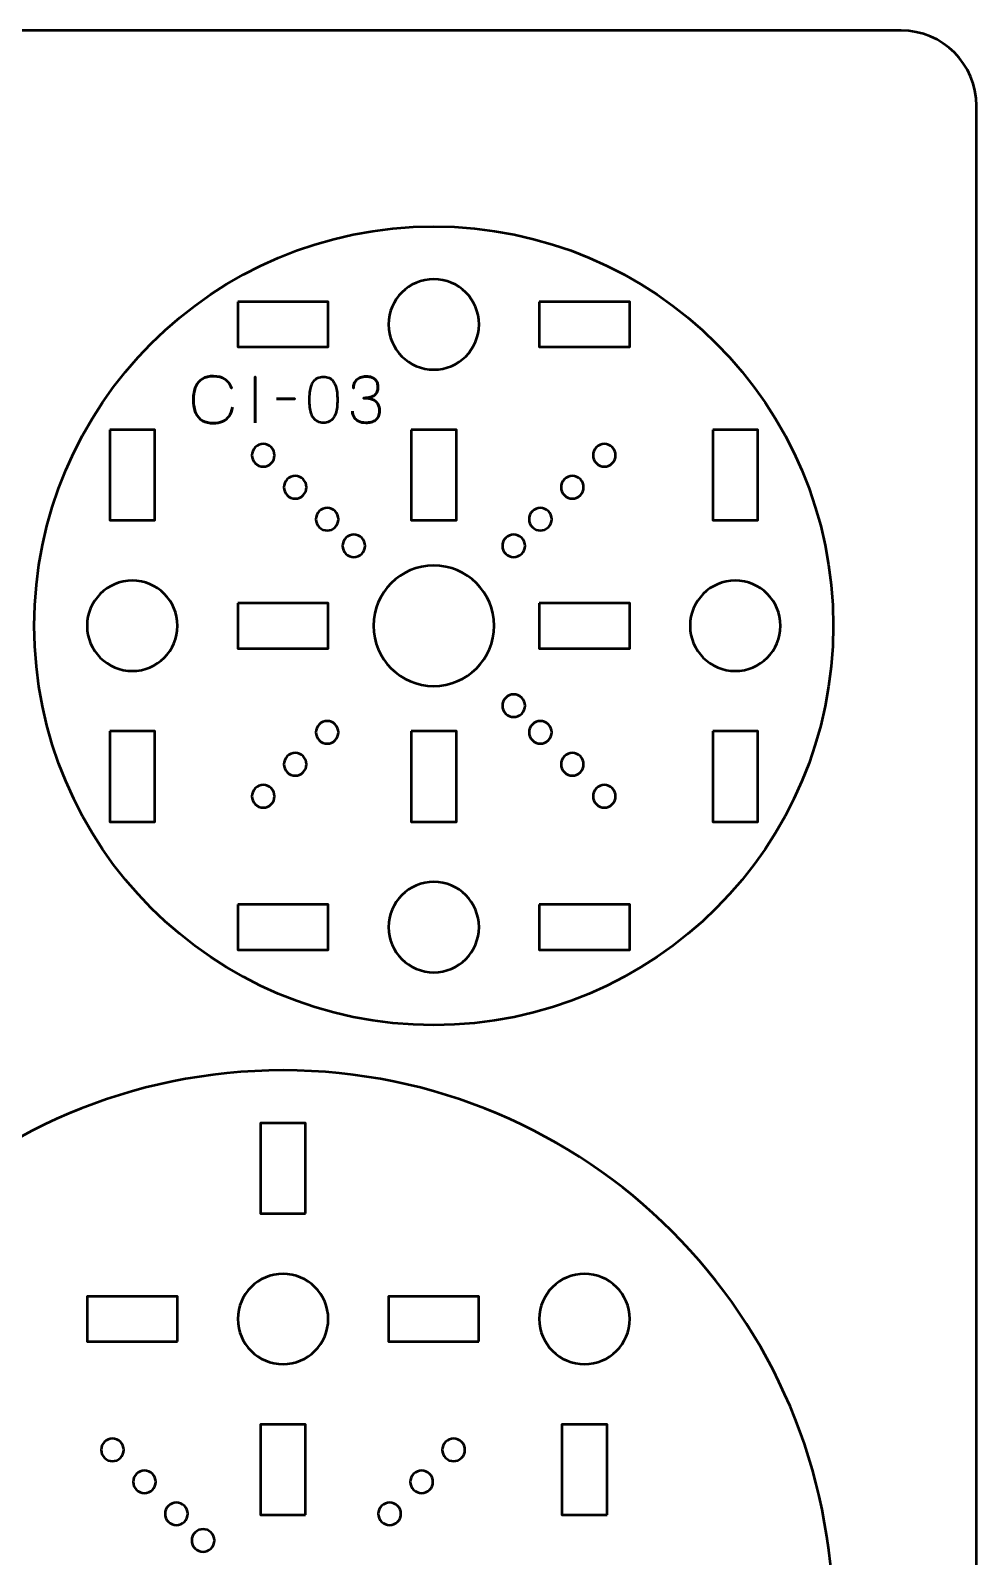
# Model space of a CAD drawing. Header units: centimetres. Extents: x -55.7 to 42.9, y -35.5 to -4.3.
# Drawn here: x 19.63 to 25.9, y -14.48 to -4.35 of the extents above; entities that cross this region are included whole.
import ezdxf

# ---------------------------------------------------------------- set-up
doc = ezdxf.new("R2010")
doc.units = ezdxf.units.CM
doc.header["$MEASUREMENT"] = 0
doc.layers.add('Layer 1', color=7, linetype='Continuous')

msp = doc.modelspace()

# ---------------------------------------------------------------- linework, layer by layer
at = {"layer": 'Layer 1', "color": 2, "lineweight": 53}
msp.add_ellipse((22.3, -8.3), major_axis=(0, 2.65), ratio=1, dxfattribs=at)
at = {"layer": 'Layer 1', "color": 22, "lineweight": 53}
msp.add_open_spline([(11.09997, -24.8499), (11.09997, -24.8499), (11.09997, -4.84994), (11.09997, -4.84994), (11.09997, -4.84994), (11.09997, -4.57297), (11.32306, -4.34998), (11.60006, -4.34998), (11.60006, -4.34998), (11.60006, -4.34998), (25.39993, -4.34998), (25.39993, -4.34998), (25.39993, -4.34998), (25.67707, -4.34998), (25.90003, -4.57297), (25.90003, -4.84994), (25.90003, -4.84994), (25.90003, -4.84994), (25.90003, -24.8499), (25.90003, -24.8499), (25.90003, -24.8499), (25.90003, -25.1269), (25.67707, -25.34999), (25.39993, -25.34999), (25.39993, -25.34999), (25.39993, -25.34999), (11.60006, -25.34999), (11.60006, -25.34999), (11.60006, -25.34999), (11.32306, -25.34999), (11.09997, -25.1269), (11.09997, -24.8499)], degree=3, knots=[0, 0, 0, 0, 0.125, 0.125, 0.125, 0.125, 0.25, 0.25, 0.25, 0.25, 0.375, 0.375, 0.375, 0.375, 0.5, 0.5, 0.5, 0.5, 0.625, 0.625, 0.625, 0.625, 0.75, 0.75, 0.75, 0.75, 0.875, 0.875, 0.875, 0.875, 1, 1, 1, 1], dxfattribs=at)
at = {"layer": 'Layer 1', "lineweight": 53}
for points in [[(22.60003, -6.3), (22.60003, -6.46563), (22.46569, -6.60001), (22.30004, -6.60001), (22.30004, -6.60001), (22.13441, -6.60001), (22.00003, -6.46563), (22.00003, -6.3), (22.00003, -6.3), (22.00003, -6.13423), (22.13441, -6), (22.30004, -6), (22.30004, -6), (22.46569, -6), (22.60003, -6.13423), (22.60003, -6.3)], [(21.00001, -6.14993), (21.00001, -6.14993), (21.60002, -6.14993), (21.60002, -6.14993), (21.60002, -6.14993), (21.60002, -6.14993), (21.60002, -6.44993), (21.60002, -6.44993), (21.60002, -6.44993), (21.60002, -6.44993), (21.00001, -6.44993), (21.00001, -6.44993), (21.00001, -6.44993), (21.00001, -6.44993), (21.00001, -6.14993), (21.00001, -6.14993)], [(23.00008, -6.14993), (23.00008, -6.14993), (23.60008, -6.14993), (23.60008, -6.14993), (23.60008, -6.14993), (23.60008, -6.14993), (23.60008, -6.44993), (23.60008, -6.44993), (23.60008, -6.44993), (23.60008, -6.44993), (23.00008, -6.44993), (23.00008, -6.44993), (23.00008, -6.44993), (23.00008, -6.44993), (23.00008, -6.14993), (23.00008, -6.14993)], [(20.15003, -6.99991), (20.15003, -6.99991), (20.45003, -6.99991), (20.45003, -6.99991), (20.45003, -6.99991), (20.45003, -6.99991), (20.45003, -7.59992), (20.45003, -7.59992), (20.45003, -7.59992), (20.45003, -7.59992), (20.15003, -7.59992), (20.15003, -7.59992), (20.15003, -7.59992), (20.15003, -7.59992), (20.15003, -6.99991), (20.15003, -6.99991)], [(22.14996, -6.99991), (22.14996, -6.99991), (22.44996, -6.99991), (22.44996, -6.99991), (22.44996, -6.99991), (22.44996, -6.99991), (22.44996, -7.59992), (22.44996, -7.59992), (22.44996, -7.59992), (22.44996, -7.59992), (22.14996, -7.59992), (22.14996, -7.59992), (22.14996, -7.59992), (22.14996, -7.59992), (22.14996, -6.99991), (22.14996, -6.99991)], [(24.15006, -6.99991), (24.15006, -6.99991), (24.45007, -6.99991), (24.45007, -6.99991), (24.45007, -6.99991), (24.45007, -6.99991), (24.45007, -7.59992), (24.45007, -7.59992), (24.45007, -7.59992), (24.45007, -7.59992), (24.15006, -7.59992), (24.15006, -7.59992), (24.15006, -7.59992), (24.15006, -7.59992), (24.15006, -6.99991), (24.15006, -6.99991)], [(22.70004, -8.29994), (22.70004, -8.52082), (22.52092, -8.69994), (22.30004, -8.69994), (22.30004, -8.69994), (22.0792, -8.69994), (21.90002, -8.52082), (21.90002, -8.29994), (21.90002, -8.29994), (21.90002, -8.0791), (22.0792, -7.89992), (22.30004, -7.89992), (22.30004, -7.89992), (22.52092, -7.89992), (22.70004, -8.0791), (22.70004, -8.29994)], [(20.60011, -8.29994), (20.60011, -8.46559), (20.46573, -8.59993), (20.3001, -8.59993), (20.3001, -8.59993), (20.13433, -8.59993), (20.0001, -8.46559), (20.0001, -8.29994), (20.0001, -8.29994), (20.0001, -8.13431), (20.13433, -7.99993), (20.3001, -7.99993), (20.3001, -7.99993), (20.46573, -7.99993), (20.60011, -8.13431), (20.60011, -8.29994)], [(24.6, -8.29994), (24.6, -8.46559), (24.46576, -8.59993), (24.29999, -8.59993), (24.29999, -8.59993), (24.13433, -8.59993), (23.99999, -8.46559), (23.99999, -8.29994), (23.99999, -8.29994), (23.99999, -8.13431), (24.13433, -7.99993), (24.29999, -7.99993), (24.29999, -7.99993), (24.46576, -7.99993), (24.6, -8.13431), (24.6, -8.29994)], [(21.00001, -8.14986), (21.00001, -8.14986), (21.60002, -8.14986), (21.60002, -8.14986), (21.60002, -8.14986), (21.60002, -8.14986), (21.60002, -8.44986), (21.60002, -8.44986), (21.60002, -8.44986), (21.60002, -8.44986), (21.00001, -8.44986), (21.00001, -8.44986), (21.00001, -8.44986), (21.00001, -8.44986), (21.00001, -8.14986), (21.00001, -8.14986)], [(23.00008, -8.14986), (23.00008, -8.14986), (23.60008, -8.14986), (23.60008, -8.14986), (23.60008, -8.14986), (23.60008, -8.14986), (23.60008, -8.44986), (23.60008, -8.44986), (23.60008, -8.44986), (23.60008, -8.44986), (23.00008, -8.44986), (23.00008, -8.44986), (23.00008, -8.44986), (23.00008, -8.44986), (23.00008, -8.14986), (23.00008, -8.14986)], [(20.15003, -8.99998), (20.15003, -8.99998), (20.45003, -8.99998), (20.45003, -8.99998), (20.45003, -8.99998), (20.45003, -8.99998), (20.45003, -9.59998), (20.45003, -9.59998), (20.45003, -9.59998), (20.45003, -9.59998), (20.15003, -9.59998), (20.15003, -9.59998), (20.15003, -9.59998), (20.15003, -9.59998), (20.15003, -8.99998), (20.15003, -8.99998)], [(22.14996, -8.99998), (22.14996, -8.99998), (22.44996, -8.99998), (22.44996, -8.99998), (22.44996, -8.99998), (22.44996, -8.99998), (22.44996, -9.59998), (22.44996, -9.59998), (22.44996, -9.59998), (22.44996, -9.59998), (22.14996, -9.59998), (22.14996, -9.59998), (22.14996, -9.59998), (22.14996, -9.59998), (22.14996, -8.99998), (22.14996, -8.99998)], [(24.15006, -8.99998), (24.15006, -8.99998), (24.45007, -8.99998), (24.45007, -8.99998), (24.45007, -8.99998), (24.45007, -8.99998), (24.45007, -9.59998), (24.45007, -9.59998), (24.45007, -9.59998), (24.45007, -9.59998), (24.15006, -9.59998), (24.15006, -9.59998), (24.15006, -9.59998), (24.15006, -9.59998), (24.15006, -8.99998), (24.15006, -8.99998)], [(22.60003, -10.29989), (22.60003, -10.46566), (22.46569, -10.5999), (22.30004, -10.5999), (22.30004, -10.5999), (22.13441, -10.5999), (22.00003, -10.46566), (22.00003, -10.29989), (22.00003, -10.29989), (22.00003, -10.13423), (22.13441, -9.99989), (22.30004, -9.99989), (22.30004, -9.99989), (22.46569, -9.99989), (22.60003, -10.13423), (22.60003, -10.29989)], [(21.00001, -10.14996), (21.00001, -10.14996), (21.60002, -10.14996), (21.60002, -10.14996), (21.60002, -10.14996), (21.60002, -10.14996), (21.60002, -10.44997), (21.60002, -10.44997), (21.60002, -10.44997), (21.60002, -10.44997), (21.00001, -10.44997), (21.00001, -10.44997), (21.00001, -10.44997), (21.00001, -10.44997), (21.00001, -10.14996), (21.00001, -10.14996)], [(23.00008, -10.14996), (23.00008, -10.14996), (23.60008, -10.14996), (23.60008, -10.14996), (23.60008, -10.14996), (23.60008, -10.14996), (23.60008, -10.44997), (23.60008, -10.44997), (23.60008, -10.44997), (23.60008, -10.44997), (23.00008, -10.44997), (23.00008, -10.44997), (23.00008, -10.44997), (23.00008, -10.44997), (23.00008, -10.14996), (23.00008, -10.14996)], [(21.45004, -12.20005), (21.45004, -12.20005), (21.15004, -12.20005), (21.15004, -12.20005), (21.15004, -12.20005), (21.15004, -12.20005), (21.15004, -11.60005), (21.15004, -11.60005), (21.15004, -11.60005), (21.15004, -11.60005), (21.45004, -11.60005), (21.45004, -11.60005), (21.45004, -11.60005), (21.45004, -11.60005), (21.45004, -12.20005), (21.45004, -12.20005)], [(20.99997, -12.90011), (20.99997, -12.73434), (21.13431, -12.6001), (21.29996, -12.6001), (21.29996, -12.6001), (21.46559, -12.6001), (21.59997, -12.73434), (21.59997, -12.90011), (21.59997, -12.90011), (21.59997, -13.06577), (21.46559, -13.20011), (21.29996, -13.20011), (21.29996, -13.20011), (21.13431, -13.20011), (20.99997, -13.06577), (20.99997, -12.90011)], [(22.99989, -12.90011), (22.99989, -12.73434), (23.13427, -12.6001), (23.2999, -12.6001), (23.2999, -12.6001), (23.46567, -12.6001), (23.5999, -12.73434), (23.5999, -12.90011), (23.5999, -12.90011), (23.5999, -13.06577), (23.46567, -13.20011), (23.2999, -13.20011), (23.2999, -13.20011), (23.13427, -13.20011), (22.99989, -13.06577), (22.99989, -12.90011)], [(20.59992, -13.05004), (20.59992, -13.05004), (19.99992, -13.05004), (19.99992, -13.05004), (19.99992, -13.05004), (19.99992, -13.05004), (19.99992, -12.75003), (19.99992, -12.75003), (19.99992, -12.75003), (19.99992, -12.75003), (20.59992, -12.75003), (20.59992, -12.75003), (20.59992, -12.75003), (20.59992, -12.75003), (20.59992, -13.05004), (20.59992, -13.05004)], [(22.59999, -13.05004), (22.59999, -13.05004), (21.99998, -13.05004), (21.99998, -13.05004), (21.99998, -13.05004), (21.99998, -13.05004), (21.99998, -12.75003), (21.99998, -12.75003), (21.99998, -12.75003), (21.99998, -12.75003), (22.59999, -12.75003), (22.59999, -12.75003), (22.59999, -12.75003), (22.59999, -12.75003), (22.59999, -13.05004), (22.59999, -13.05004)], [(21.45004, -14.20002), (21.45004, -14.20002), (21.15004, -14.20002), (21.15004, -14.20002), (21.15004, -14.20002), (21.15004, -14.20002), (21.15004, -13.60002), (21.15004, -13.60002), (21.15004, -13.60002), (21.15004, -13.60002), (21.45004, -13.60002), (21.45004, -13.60002), (21.45004, -13.60002), (21.45004, -13.60002), (21.45004, -14.20002), (21.45004, -14.20002)], [(23.44997, -14.20002), (23.44997, -14.20002), (23.14997, -14.20002), (23.14997, -14.20002), (23.14997, -14.20002), (23.14997, -14.20002), (23.14997, -13.60002), (23.14997, -13.60002), (23.14997, -13.60002), (23.14997, -13.60002), (23.44997, -13.60002), (23.44997, -13.60002), (23.44997, -13.60002), (23.44997, -13.60002), (23.44997, -14.20002), (23.44997, -14.20002)]]:
    msp.add_open_spline(points, degree=3, knots=[0, 0, 0, 0, 0.25, 0.25, 0.25, 0.25, 0.5, 0.5, 0.5, 0.5, 0.75, 0.75, 0.75, 0.75, 1, 1, 1, 1], dxfattribs=at)
at = {"layer": 'Layer 1', "color": 30, "lineweight": 53}
for points, knots in [([(20.96515, -6.85033), (20.96063, -6.87453), (20.95273, -6.8945), (20.94165, -6.91016), (20.94165, -6.91016), (20.93051, -6.92576), (20.91625, -6.93733), (20.8989, -6.94488), (20.8989, -6.94488), (20.88161, -6.95243), (20.86129, -6.95624), (20.83815, -6.95617), (20.83815, -6.95617), (20.81, -6.95624), (20.78608, -6.9508), (20.76646, -6.93973), (20.76646, -6.93973), (20.74685, -6.92872), (20.73189, -6.91172), (20.72159, -6.88865), (20.72159, -6.88865), (20.71129, -6.86557), (20.70614, -6.83601), (20.70607, -6.79996), (20.70607, -6.79996), (20.70614, -6.76405), (20.71129, -6.73455), (20.72159, -6.71148), (20.72159, -6.71148), (20.73189, -6.68841), (20.74685, -6.67134), (20.76646, -6.66026), (20.76646, -6.66026), (20.78608, -6.64918), (20.81, -6.64368), (20.83815, -6.64375), (20.83815, -6.64375), (20.86828, -6.64368), (20.89353, -6.6501), (20.91385, -6.66301), (20.91385, -6.66301), (20.9341, -6.67592), (20.94899, -6.69589), (20.95837, -6.72291), (20.95837, -6.72291), (20.94899, -6.69589), (20.9341, -6.67592), (20.91385, -6.66301), (20.91385, -6.66301), (20.89353, -6.6501), (20.86828, -6.64368), (20.83815, -6.64375), (20.83815, -6.64375), (20.81, -6.64368), (20.78608, -6.64918), (20.76646, -6.66026), (20.76646, -6.66026), (20.74685, -6.67134), (20.73189, -6.68841), (20.72159, -6.71148), (20.72159, -6.71148), (20.71129, -6.73455), (20.70614, -6.76405), (20.70607, -6.79996), (20.70607, -6.79996), (20.70614, -6.83601), (20.71129, -6.86557), (20.72159, -6.88865), (20.72159, -6.88865), (20.73189, -6.91172), (20.74685, -6.92872), (20.76646, -6.93973), (20.76646, -6.93973), (20.78608, -6.9508), (20.81, -6.95624), (20.83815, -6.95617), (20.83815, -6.95617), (20.86129, -6.95624), (20.88161, -6.95243), (20.8989, -6.94488), (20.8989, -6.94488), (20.91625, -6.93733), (20.93051, -6.92576), (20.94165, -6.91016), (20.94165, -6.91016), (20.95273, -6.8945), (20.96063, -6.87453), (20.96515, -6.85033)], [0, 0, 0, 0, 0.04545455, 0.04545455, 0.04545455, 0.04545455, 0.09090909, 0.09090909, 0.09090909, 0.09090909, 0.13636364, 0.13636364, 0.13636364, 0.13636364, 0.18181818, 0.18181818, 0.18181818, 0.18181818, 0.22727273, 0.22727273, 0.22727273, 0.22727273, 0.27272727, 0.27272727, 0.27272727, 0.27272727, 0.31818182, 0.31818182, 0.31818182, 0.31818182, 0.36363636, 0.36363636, 0.36363636, 0.36363636, 0.40909091, 0.40909091, 0.40909091, 0.40909091, 0.45454545, 0.45454545, 0.45454545, 0.45454545, 0.5, 0.5, 0.5, 0.5, 0.54545455, 0.54545455, 0.54545455, 0.54545455, 0.59090909, 0.59090909, 0.59090909, 0.59090909, 0.63636364, 0.63636364, 0.63636364, 0.63636364, 0.68181818, 0.68181818, 0.68181818, 0.68181818, 0.72727273, 0.72727273, 0.72727273, 0.72727273, 0.77272727, 0.77272727, 0.77272727, 0.77272727, 0.81818182, 0.81818182, 0.81818182, 0.81818182, 0.86363636, 0.86363636, 0.86363636, 0.86363636, 0.90909091, 0.90909091, 0.90909091, 0.90909091, 0.95454545, 0.95454545, 0.95454545, 0.95454545, 1, 1, 1, 1]), ([(21.11501, -6.95278), (21.11501, -6.95278), (21.11501, -6.64756), (21.11501, -6.64756), (21.11501, -6.64756), (21.11501, -6.64756), (21.11501, -6.95278), (21.11501, -6.95278)], [0, 0, 0, 0, 0.5, 0.5, 0.5, 0.5, 1, 1, 1, 1]), ([(21.5684, -6.95278), (21.58321, -6.95271), (21.59598, -6.9501), (21.60664, -6.94502), (21.60664, -6.94502), (21.61722, -6.93994), (21.62604, -6.93267), (21.63309, -6.92343), (21.63309, -6.92343), (21.64008, -6.91412), (21.64558, -6.90311), (21.64967, -6.89041), (21.64967, -6.89041), (21.6537, -6.87771), (21.65659, -6.86381), (21.65821, -6.84857), (21.65821, -6.84857), (21.65991, -6.83333), (21.66075, -6.81731), (21.66068, -6.80038), (21.66068, -6.80038), (21.66075, -6.78352), (21.65991, -6.7675), (21.65821, -6.75233), (21.65821, -6.75233), (21.65659, -6.73716), (21.6537, -6.72319), (21.64967, -6.71049), (21.64967, -6.71049), (21.64558, -6.69786), (21.64008, -6.68686), (21.63309, -6.67747), (21.63309, -6.67747), (21.62604, -6.66816), (21.61722, -6.66089), (21.60664, -6.65581), (21.60664, -6.65581), (21.59598, -6.65066), (21.58321, -6.64805), (21.5684, -6.64798), (21.5684, -6.64798), (21.55358, -6.64805), (21.54081, -6.65066), (21.53015, -6.65581), (21.53015, -6.65581), (21.51957, -6.66089), (21.51075, -6.66816), (21.5037, -6.67747), (21.5037, -6.67747), (21.49671, -6.68686), (21.49121, -6.69786), (21.48712, -6.71049), (21.48712, -6.71049), (21.48309, -6.72319), (21.4802, -6.73716), (21.47858, -6.75233), (21.47858, -6.75233), (21.47689, -6.7675), (21.47604, -6.78352), (21.47611, -6.80038), (21.47611, -6.80038), (21.47604, -6.81731), (21.47689, -6.83333), (21.47858, -6.84857), (21.47858, -6.84857), (21.4802, -6.86381), (21.48309, -6.87771), (21.48712, -6.89041), (21.48712, -6.89041), (21.49121, -6.90311), (21.49671, -6.91412), (21.5037, -6.92343), (21.5037, -6.92343), (21.51075, -6.93267), (21.51957, -6.93994), (21.53015, -6.94502), (21.53015, -6.94502), (21.54081, -6.9501), (21.55358, -6.95271), (21.5684, -6.95278)], [0, 0, 0, 0, 0.05, 0.05, 0.05, 0.05, 0.1, 0.1, 0.1, 0.1, 0.15, 0.15, 0.15, 0.15, 0.2, 0.2, 0.2, 0.2, 0.25, 0.25, 0.25, 0.25, 0.3, 0.3, 0.3, 0.3, 0.35, 0.35, 0.35, 0.35, 0.4, 0.4, 0.4, 0.4, 0.45, 0.45, 0.45, 0.45, 0.5, 0.5, 0.5, 0.5, 0.55, 0.55, 0.55, 0.55, 0.6, 0.6, 0.6, 0.6, 0.65, 0.65, 0.65, 0.65, 0.7, 0.7, 0.7, 0.7, 0.75, 0.75, 0.75, 0.75, 0.8, 0.8, 0.8, 0.8, 0.85, 0.85, 0.85, 0.85, 0.9, 0.9, 0.9, 0.9, 0.95, 0.95, 0.95, 0.95, 1, 1, 1, 1]), ([(21.5684, -6.95278), (21.58321, -6.95271), (21.59598, -6.9501), (21.60664, -6.94502), (21.60664, -6.94502), (21.61722, -6.93994), (21.62604, -6.93267), (21.63309, -6.92343), (21.63309, -6.92343), (21.64008, -6.91412), (21.64558, -6.90311), (21.64967, -6.89041), (21.64967, -6.89041), (21.6537, -6.87771), (21.65659, -6.86381), (21.65821, -6.84857), (21.65821, -6.84857), (21.65991, -6.83333), (21.66075, -6.81731), (21.66068, -6.80038), (21.66068, -6.80038), (21.66075, -6.78352), (21.65991, -6.7675), (21.65821, -6.75233), (21.65821, -6.75233), (21.65659, -6.73716), (21.6537, -6.72319), (21.64967, -6.71049), (21.64967, -6.71049), (21.64558, -6.69786), (21.64008, -6.68686), (21.63309, -6.67747), (21.63309, -6.67747), (21.62604, -6.66816), (21.61722, -6.66089), (21.60664, -6.65581), (21.60664, -6.65581), (21.59598, -6.65066), (21.58321, -6.64805), (21.5684, -6.64798), (21.5684, -6.64798), (21.55358, -6.64805), (21.54081, -6.65066), (21.53015, -6.65581), (21.53015, -6.65581), (21.51957, -6.66089), (21.51075, -6.66816), (21.5037, -6.67747), (21.5037, -6.67747), (21.49671, -6.68686), (21.49121, -6.69786), (21.48712, -6.71049), (21.48712, -6.71049), (21.48309, -6.72319), (21.4802, -6.73716), (21.47858, -6.75233), (21.47858, -6.75233), (21.47689, -6.7675), (21.47604, -6.78352), (21.47611, -6.80038), (21.47611, -6.80038), (21.47604, -6.81731), (21.47689, -6.83333), (21.47858, -6.84857), (21.47858, -6.84857), (21.4802, -6.86381), (21.48309, -6.87771), (21.48712, -6.89041), (21.48712, -6.89041), (21.49121, -6.90311), (21.49671, -6.91412), (21.5037, -6.92343), (21.5037, -6.92343), (21.51075, -6.93267), (21.51957, -6.93994), (21.53015, -6.94502), (21.53015, -6.94502), (21.54081, -6.9501), (21.55358, -6.95271), (21.5684, -6.95278)], [0, 0, 0, 0, 0.05, 0.05, 0.05, 0.05, 0.1, 0.1, 0.1, 0.1, 0.15, 0.15, 0.15, 0.15, 0.2, 0.2, 0.2, 0.2, 0.25, 0.25, 0.25, 0.25, 0.3, 0.3, 0.3, 0.3, 0.35, 0.35, 0.35, 0.35, 0.4, 0.4, 0.4, 0.4, 0.45, 0.45, 0.45, 0.45, 0.5, 0.5, 0.5, 0.5, 0.55, 0.55, 0.55, 0.55, 0.6, 0.6, 0.6, 0.6, 0.65, 0.65, 0.65, 0.65, 0.7, 0.7, 0.7, 0.7, 0.75, 0.75, 0.75, 0.75, 0.8, 0.8, 0.8, 0.8, 0.85, 0.85, 0.85, 0.85, 0.9, 0.9, 0.9, 0.9, 0.95, 0.95, 0.95, 0.95, 1, 1, 1, 1]), ([(21.76101, -6.87616), (21.76108, -6.8914), (21.76461, -6.90466), (21.77159, -6.91616), (21.77159, -6.91616), (21.77858, -6.92759), (21.78853, -6.93655), (21.80151, -6.94297), (21.80151, -6.94297), (21.81449, -6.94939), (21.83008, -6.95264), (21.84822, -6.95278), (21.84822, -6.95278), (21.86183, -6.95278), (21.87418, -6.95137), (21.8854, -6.94841), (21.8854, -6.94841), (21.89655, -6.94544), (21.90614, -6.94086), (21.91426, -6.93458), (21.91426, -6.93458), (21.92237, -6.9283), (21.92858, -6.92018), (21.93302, -6.91031), (21.93302, -6.91031), (21.9374, -6.90036), (21.93958, -6.88843), (21.93965, -6.87446), (21.93965, -6.87446), (21.93973, -6.85584), (21.93592, -6.8401), (21.92837, -6.82733), (21.92837, -6.82733), (21.92082, -6.81456), (21.9091, -6.80497), (21.89337, -6.79841), (21.89337, -6.79841), (21.87764, -6.79184), (21.85746, -6.78853), (21.83298, -6.78853), (21.83298, -6.78853), (21.85125, -6.7886), (21.86656, -6.78691), (21.87905, -6.78345), (21.87905, -6.78345), (21.89147, -6.77999), (21.90141, -6.77512), (21.90889, -6.76877), (21.90889, -6.76877), (21.91637, -6.76249), (21.9218, -6.75501), (21.92505, -6.74641), (21.92505, -6.74641), (21.92837, -6.73787), (21.92999, -6.72849), (21.92992, -6.71826), (21.92992, -6.71826), (21.92999, -6.70802), (21.92858, -6.69857), (21.92576, -6.68982), (21.92576, -6.68982), (21.923, -6.68107), (21.91849, -6.67338), (21.91235, -6.66682), (21.91235, -6.66682), (21.90621, -6.66026), (21.8981, -6.65511), (21.88815, -6.65144), (21.88815, -6.65144), (21.87813, -6.64777), (21.86592, -6.64594), (21.8516, -6.64587), (21.8516, -6.64587), (21.83735, -6.64594), (21.82486, -6.64805), (21.81428, -6.65215), (21.81428, -6.65215), (21.80362, -6.65624), (21.79488, -6.66181), (21.78782, -6.66894), (21.78782, -6.66894), (21.78084, -6.67606), (21.77561, -6.68418), (21.77216, -6.69335), (21.77216, -6.69335), (21.76863, -6.70252), (21.76694, -6.71226), (21.76694, -6.72249), (21.76694, -6.72249), (21.76694, -6.71226), (21.76863, -6.70252), (21.77216, -6.69335), (21.77216, -6.69335), (21.77561, -6.68418), (21.78084, -6.67606), (21.78782, -6.66894), (21.78782, -6.66894), (21.79488, -6.66181), (21.80362, -6.65624), (21.81428, -6.65215), (21.81428, -6.65215), (21.82486, -6.64805), (21.83735, -6.64594), (21.8516, -6.64587), (21.8516, -6.64587), (21.86592, -6.64594), (21.87813, -6.64777), (21.88815, -6.65144), (21.88815, -6.65144), (21.8981, -6.65511), (21.90621, -6.66026), (21.91235, -6.66682), (21.91235, -6.66682), (21.91849, -6.67338), (21.923, -6.68107), (21.92576, -6.68982), (21.92576, -6.68982), (21.92858, -6.69857), (21.92999, -6.70802), (21.92992, -6.71826), (21.92992, -6.71826), (21.92999, -6.72849), (21.92837, -6.73787), (21.92505, -6.74641), (21.92505, -6.74641), (21.9218, -6.75501), (21.91637, -6.76249), (21.90889, -6.76877), (21.90889, -6.76877), (21.90141, -6.77512), (21.89147, -6.77999), (21.87905, -6.78345), (21.87905, -6.78345), (21.86656, -6.78691), (21.85125, -6.7886), (21.83298, -6.78853), (21.83298, -6.78853), (21.85746, -6.78853), (21.87764, -6.79184), (21.89337, -6.79841), (21.89337, -6.79841), (21.9091, -6.80497), (21.92082, -6.81456), (21.92837, -6.82733), (21.92837, -6.82733), (21.93592, -6.8401), (21.93973, -6.85584), (21.93965, -6.87446), (21.93965, -6.87446), (21.93958, -6.88843), (21.9374, -6.90036), (21.93302, -6.91031), (21.93302, -6.91031), (21.92858, -6.92018), (21.92237, -6.9283), (21.91426, -6.93458), (21.91426, -6.93458), (21.90614, -6.94086), (21.89655, -6.94544), (21.8854, -6.94841), (21.8854, -6.94841), (21.87418, -6.95137), (21.86183, -6.95278), (21.84822, -6.95278), (21.84822, -6.95278), (21.83008, -6.95264), (21.81449, -6.94939), (21.80151, -6.94297), (21.80151, -6.94297), (21.78853, -6.93655), (21.77858, -6.92759), (21.77159, -6.91616), (21.77159, -6.91616), (21.76461, -6.90466), (21.76108, -6.8914), (21.76101, -6.87616)], [0, 0, 0, 0, 0.02272727, 0.02272727, 0.02272727, 0.02272727, 0.04545455, 0.04545455, 0.04545455, 0.04545455, 0.06818182, 0.06818182, 0.06818182, 0.06818182, 0.09090909, 0.09090909, 0.09090909, 0.09090909, 0.11363636, 0.11363636, 0.11363636, 0.11363636, 0.13636364, 0.13636364, 0.13636364, 0.13636364, 0.15909091, 0.15909091, 0.15909091, 0.15909091, 0.18181818, 0.18181818, 0.18181818, 0.18181818, 0.20454545, 0.20454545, 0.20454545, 0.20454545, 0.22727273, 0.22727273, 0.22727273, 0.22727273, 0.25, 0.25, 0.25, 0.25, 0.27272727, 0.27272727, 0.27272727, 0.27272727, 0.29545455, 0.29545455, 0.29545455, 0.29545455, 0.31818182, 0.31818182, 0.31818182, 0.31818182, 0.34090909, 0.34090909, 0.34090909, 0.34090909, 0.36363636, 0.36363636, 0.36363636, 0.36363636, 0.38636364, 0.38636364, 0.38636364, 0.38636364, 0.40909091, 0.40909091, 0.40909091, 0.40909091, 0.43181818, 0.43181818, 0.43181818, 0.43181818, 0.45454545, 0.45454545, 0.45454545, 0.45454545, 0.47727273, 0.47727273, 0.47727273, 0.47727273, 0.5, 0.5, 0.5, 0.5, 0.52272727, 0.52272727, 0.52272727, 0.52272727, 0.54545455, 0.54545455, 0.54545455, 0.54545455, 0.56818182, 0.56818182, 0.56818182, 0.56818182, 0.59090909, 0.59090909, 0.59090909, 0.59090909, 0.61363636, 0.61363636, 0.61363636, 0.61363636, 0.63636364, 0.63636364, 0.63636364, 0.63636364, 0.65909091, 0.65909091, 0.65909091, 0.65909091, 0.68181818, 0.68181818, 0.68181818, 0.68181818, 0.70454545, 0.70454545, 0.70454545, 0.70454545, 0.72727273, 0.72727273, 0.72727273, 0.72727273, 0.75, 0.75, 0.75, 0.75, 0.77272727, 0.77272727, 0.77272727, 0.77272727, 0.79545455, 0.79545455, 0.79545455, 0.79545455, 0.81818182, 0.81818182, 0.81818182, 0.81818182, 0.84090909, 0.84090909, 0.84090909, 0.84090909, 0.86363636, 0.86363636, 0.86363636, 0.86363636, 0.88636364, 0.88636364, 0.88636364, 0.88636364, 0.90909091, 0.90909091, 0.90909091, 0.90909091, 0.93181818, 0.93181818, 0.93181818, 0.93181818, 0.95454545, 0.95454545, 0.95454545, 0.95454545, 0.97727273, 0.97727273, 0.97727273, 0.97727273, 1, 1, 1, 1]), ([(21.25598, -6.79318), (21.25598, -6.79318), (21.37917, -6.79318), (21.37917, -6.79318), (21.37917, -6.79318), (21.37917, -6.79318), (21.25598, -6.79318), (21.25598, -6.79318)], [0, 0, 0, 0, 0.5, 0.5, 0.5, 0.5, 1, 1, 1, 1])]:
    msp.add_open_spline(points, degree=3, knots=knots, dxfattribs=at)
at = {"layer": 'Layer 1', "color": 250, "lineweight": 53}
for points in [[(21.22169, -7.11557), (21.25097, -7.14485), (21.25097, -7.19236), (21.22169, -7.22164), (21.22169, -7.22164), (21.19241, -7.25092), (21.14491, -7.25092), (21.11563, -7.22164), (21.11563, -7.22164), (21.08635, -7.19236), (21.08635, -7.14485), (21.11563, -7.11557), (21.11563, -7.11557), (21.14491, -7.08629), (21.19241, -7.08629), (21.22169, -7.11557)], [(23.48443, -7.22164), (23.45515, -7.25092), (23.40765, -7.25092), (23.37837, -7.22164), (23.37837, -7.22164), (23.34909, -7.19236), (23.34909, -7.14485), (23.37837, -7.11557), (23.37837, -7.11557), (23.40765, -7.08629), (23.45515, -7.08629), (23.48443, -7.11557), (23.48443, -7.11557), (23.51371, -7.14485), (23.51371, -7.19236), (23.48443, -7.22164)], [(21.43382, -7.3277), (21.4631, -7.35698), (21.4631, -7.40449), (21.43382, -7.43377), (21.43382, -7.43377), (21.40454, -7.46305), (21.35704, -7.46305), (21.32776, -7.43377), (21.32776, -7.43377), (21.29848, -7.40449), (21.29848, -7.35698), (21.32776, -7.3277), (21.32776, -7.3277), (21.35704, -7.29842), (21.40454, -7.29842), (21.43382, -7.3277)], [(23.2723, -7.43377), (23.24302, -7.46305), (23.19552, -7.46305), (23.16624, -7.43377), (23.16624, -7.43377), (23.13696, -7.40449), (23.13696, -7.35698), (23.16624, -7.3277), (23.16624, -7.3277), (23.19552, -7.29842), (23.24302, -7.29842), (23.2723, -7.3277), (23.2723, -7.3277), (23.30158, -7.35698), (23.30158, -7.40449), (23.2723, -7.43377)], [(21.64596, -7.53984), (21.67524, -7.56912), (21.67524, -7.61662), (21.64596, -7.6459), (21.64596, -7.6459), (21.61668, -7.67518), (21.56917, -7.67518), (21.53989, -7.6459), (21.53989, -7.6459), (21.51061, -7.61662), (21.51061, -7.56912), (21.53989, -7.53984), (21.53989, -7.53984), (21.56917, -7.51056), (21.61668, -7.51056), (21.64596, -7.53984)], [(21.64596, -7.53984), (21.67524, -7.56912), (21.67524, -7.61662), (21.64596, -7.6459), (21.64596, -7.6459), (21.61668, -7.67518), (21.56917, -7.67518), (21.53989, -7.6459), (21.53989, -7.6459), (21.51061, -7.61662), (21.51061, -7.56912), (21.53989, -7.53984), (21.53989, -7.53984), (21.56917, -7.51056), (21.61668, -7.51056), (21.64596, -7.53984)], [(23.06017, -7.6459), (23.03089, -7.67518), (22.98338, -7.67518), (22.9541, -7.6459), (22.9541, -7.6459), (22.92482, -7.61662), (22.92482, -7.56912), (22.9541, -7.53984), (22.9541, -7.53984), (22.98338, -7.51056), (23.03089, -7.51056), (23.06017, -7.53984), (23.06017, -7.53984), (23.08945, -7.56912), (23.08945, -7.61662), (23.06017, -7.6459)], [(23.06017, -7.6459), (23.03089, -7.67518), (22.98338, -7.67518), (22.9541, -7.6459), (22.9541, -7.6459), (22.92482, -7.61662), (22.92482, -7.56912), (22.9541, -7.53984), (22.9541, -7.53984), (22.98338, -7.51056), (23.03089, -7.51056), (23.06017, -7.53984), (23.06017, -7.53984), (23.08945, -7.56912), (23.08945, -7.61662), (23.06017, -7.6459)], [(21.82273, -7.71661), (21.85201, -7.74589), (21.85201, -7.7934), (21.82273, -7.82268), (21.82273, -7.82268), (21.79345, -7.85196), (21.74595, -7.85196), (21.71667, -7.82268), (21.71667, -7.82268), (21.68739, -7.7934), (21.68739, -7.74589), (21.71667, -7.71661), (21.71667, -7.71661), (21.74595, -7.68733), (21.79345, -7.68733), (21.82273, -7.71661)], [(22.88339, -7.82268), (22.85411, -7.85196), (22.80661, -7.85196), (22.77733, -7.82268), (22.77733, -7.82268), (22.74805, -7.7934), (22.74805, -7.74589), (22.77733, -7.71661), (22.77733, -7.71661), (22.80661, -7.68733), (22.85411, -7.68733), (22.88339, -7.71661), (22.88339, -7.71661), (22.91267, -7.74589), (22.91267, -7.7934), (22.88339, -7.82268)], [(22.77733, -8.88334), (22.74805, -8.85406), (22.74805, -8.80655), (22.77733, -8.77727), (22.77733, -8.77727), (22.80661, -8.74799), (22.85411, -8.74799), (22.88339, -8.77727), (22.88339, -8.77727), (22.91267, -8.80655), (22.91267, -8.85406), (22.88339, -8.88334), (22.88339, -8.88334), (22.85411, -8.91262), (22.80661, -8.91262), (22.77733, -8.88334)], [(21.53989, -8.95405), (21.56917, -8.92477), (21.61668, -8.92477), (21.64596, -8.95405), (21.64596, -8.95405), (21.67524, -8.98333), (21.67524, -9.03084), (21.64596, -9.06012), (21.64596, -9.06012), (21.61668, -9.0894), (21.56917, -9.0894), (21.53989, -9.06012), (21.53989, -9.06012), (21.51061, -9.03084), (21.51061, -8.98333), (21.53989, -8.95405)], [(21.53989, -8.95405), (21.56917, -8.92477), (21.61668, -8.92477), (21.64596, -8.95405), (21.64596, -8.95405), (21.67524, -8.98333), (21.67524, -9.03084), (21.64596, -9.06012), (21.64596, -9.06012), (21.61668, -9.0894), (21.56917, -9.0894), (21.53989, -9.06012), (21.53989, -9.06012), (21.51061, -9.03084), (21.51061, -8.98333), (21.53989, -8.95405)], [(22.9541, -9.06012), (22.92482, -9.03084), (22.92482, -8.98333), (22.9541, -8.95405), (22.9541, -8.95405), (22.98338, -8.92477), (23.03089, -8.92477), (23.06017, -8.95405), (23.06017, -8.95405), (23.08945, -8.98333), (23.08945, -9.03084), (23.06017, -9.06012), (23.06017, -9.06012), (23.03089, -9.0894), (22.98338, -9.0894), (22.9541, -9.06012)], [(22.9541, -9.06012), (22.92482, -9.03084), (22.92482, -8.98333), (22.9541, -8.95405), (22.9541, -8.95405), (22.98338, -8.92477), (23.03089, -8.92477), (23.06017, -8.95405), (23.06017, -8.95405), (23.08945, -8.98333), (23.08945, -9.03084), (23.06017, -9.06012), (23.06017, -9.06012), (23.03089, -9.0894), (22.98338, -9.0894), (22.9541, -9.06012)], [(21.32776, -9.16618), (21.35704, -9.1369), (21.40454, -9.1369), (21.43382, -9.16618), (21.43382, -9.16618), (21.4631, -9.19546), (21.4631, -9.24297), (21.43382, -9.27225), (21.43382, -9.27225), (21.40454, -9.30153), (21.35704, -9.30153), (21.32776, -9.27225), (21.32776, -9.27225), (21.29848, -9.24297), (21.29848, -9.19546), (21.32776, -9.16618)], [(23.16624, -9.27225), (23.13696, -9.24297), (23.13696, -9.19546), (23.16624, -9.16618), (23.16624, -9.16618), (23.19552, -9.1369), (23.24302, -9.1369), (23.2723, -9.16618), (23.2723, -9.16618), (23.30158, -9.19546), (23.30158, -9.24297), (23.2723, -9.27225), (23.2723, -9.27225), (23.24302, -9.30153), (23.19552, -9.30153), (23.16624, -9.27225)], [(21.11563, -9.37831), (21.14491, -9.34903), (21.19241, -9.34903), (21.22169, -9.37831), (21.22169, -9.37831), (21.25097, -9.40759), (21.25097, -9.4551), (21.22169, -9.48438), (21.22169, -9.48438), (21.19241, -9.51366), (21.14491, -9.51366), (21.11563, -9.48438), (21.11563, -9.48438), (21.08635, -9.4551), (21.08635, -9.40759), (21.11563, -9.37831)], [(23.37837, -9.48438), (23.34909, -9.4551), (23.34909, -9.40759), (23.37837, -9.37831), (23.37837, -9.37831), (23.40765, -9.34903), (23.45515, -9.34903), (23.48443, -9.37831), (23.48443, -9.37831), (23.51371, -9.40759), (23.51371, -9.4551), (23.48443, -9.48438), (23.48443, -9.48438), (23.45515, -9.51366), (23.40765, -9.51366), (23.37837, -9.48438)], [(20.22163, -13.71562), (20.25091, -13.7449), (20.25091, -13.79241), (20.22163, -13.82169), (20.22163, -13.82169), (20.19235, -13.85097), (20.14485, -13.85097), (20.11557, -13.82169), (20.11557, -13.82169), (20.08629, -13.79241), (20.08629, -13.7449), (20.11557, -13.71562), (20.11557, -13.71562), (20.14485, -13.68634), (20.19235, -13.68634), (20.22163, -13.71562)], [(22.48437, -13.82169), (22.45509, -13.85097), (22.40759, -13.85097), (22.37831, -13.82169), (22.37831, -13.82169), (22.34903, -13.79241), (22.34903, -13.7449), (22.37831, -13.71562), (22.37831, -13.71562), (22.40759, -13.68634), (22.45509, -13.68634), (22.48437, -13.71562), (22.48437, -13.71562), (22.51365, -13.7449), (22.51365, -13.79241), (22.48437, -13.82169)], [(20.43376, -13.92775), (20.46304, -13.95703), (20.46304, -14.00454), (20.43376, -14.03382), (20.43376, -14.03382), (20.40448, -14.0631), (20.35698, -14.0631), (20.3277, -14.03382), (20.3277, -14.03382), (20.29842, -14.00454), (20.29842, -13.95703), (20.3277, -13.92775), (20.3277, -13.92775), (20.35698, -13.89847), (20.40448, -13.89847), (20.43376, -13.92775)], [(22.27224, -14.03382), (22.24296, -14.0631), (22.19546, -14.0631), (22.16618, -14.03382), (22.16618, -14.03382), (22.1369, -14.00454), (22.1369, -13.95703), (22.16618, -13.92775), (22.16618, -13.92775), (22.19546, -13.89847), (22.24296, -13.89847), (22.27224, -13.92775), (22.27224, -13.92775), (22.30152, -13.95703), (22.30152, -14.00454), (22.27224, -14.03382)], [(20.6459, -14.13988), (20.67518, -14.16916), (20.67518, -14.21667), (20.6459, -14.24595), (20.6459, -14.24595), (20.61662, -14.27523), (20.56911, -14.27523), (20.53983, -14.24595), (20.53983, -14.24595), (20.51055, -14.21667), (20.51055, -14.16916), (20.53983, -14.13988), (20.53983, -14.13988), (20.56911, -14.1106), (20.61662, -14.1106), (20.6459, -14.13988)], [(20.6459, -14.13988), (20.67518, -14.16916), (20.67518, -14.21667), (20.6459, -14.24595), (20.6459, -14.24595), (20.61662, -14.27523), (20.56911, -14.27523), (20.53983, -14.24595), (20.53983, -14.24595), (20.51055, -14.21667), (20.51055, -14.16916), (20.53983, -14.13988), (20.53983, -14.13988), (20.56911, -14.1106), (20.61662, -14.1106), (20.6459, -14.13988)], [(22.06011, -14.24595), (22.03083, -14.27523), (21.98332, -14.27523), (21.95404, -14.24595), (21.95404, -14.24595), (21.92476, -14.21667), (21.92476, -14.16916), (21.95404, -14.13988), (21.95404, -14.13988), (21.98332, -14.1106), (22.03083, -14.1106), (22.06011, -14.13988), (22.06011, -14.13988), (22.08939, -14.16916), (22.08939, -14.21667), (22.06011, -14.24595)], [(22.06011, -14.24595), (22.03083, -14.27523), (21.98332, -14.27523), (21.95404, -14.24595), (21.95404, -14.24595), (21.92476, -14.21667), (21.92476, -14.16916), (21.95404, -14.13988), (21.95404, -14.13988), (21.98332, -14.1106), (22.03083, -14.1106), (22.06011, -14.13988), (22.06011, -14.13988), (22.08939, -14.16916), (22.08939, -14.21667), (22.06011, -14.24595)], [(20.82267, -14.31666), (20.85195, -14.34594), (20.85195, -14.39345), (20.82267, -14.42273), (20.82267, -14.42273), (20.79339, -14.45201), (20.74589, -14.45201), (20.71661, -14.42273), (20.71661, -14.42273), (20.68733, -14.39345), (20.68733, -14.34594), (20.71661, -14.31666), (20.71661, -14.31666), (20.74589, -14.28738), (20.79339, -14.28738), (20.82267, -14.31666)]]:
    msp.add_open_spline(points, degree=3, knots=[0, 0, 0, 0, 0.25, 0.25, 0.25, 0.25, 0.5, 0.5, 0.5, 0.5, 0.75, 0.75, 0.75, 0.75, 1, 1, 1, 1], dxfattribs=at)
at = {"layer": 'Layer 1', "color": 2, "lineweight": 53}
msp.add_open_spline([(21.29997, -18.55), (19.2845, -18.55), (17.65, -16.9155), (17.65, -14.89998), (17.65, -14.89998), (17.65, -12.88451), (19.2845, -11.25), (21.29997, -11.25), (21.29997, -11.25), (23.31549, -11.25), (24.95, -12.88451), (24.95, -14.89998), (24.95, -14.89998), (24.95, -16.9155), (23.31549, -18.55), (21.29997, -18.55)], degree=3, knots=[0, 0, 0, 0, 0.25, 0.25, 0.25, 0.25, 0.5, 0.5, 0.5, 0.5, 0.75, 0.75, 0.75, 0.75, 1, 1, 1, 1], dxfattribs=at)

doc.saveas('drawing.dxf')
